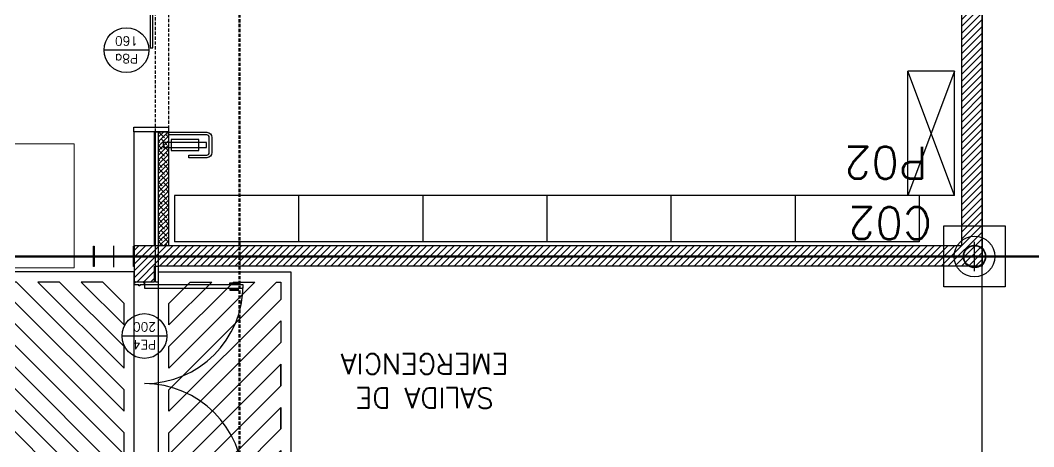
# Model space of a CAD drawing. Header units: millimetres. Extents: x 1478096 to 1808313, y 619971 to 762366.
# Drawn here: x 1639682 to 1649638, y 699960 to 704150 of the extents above; entities that cross this region are included whole.
import ezdxf
from ezdxf.enums import TextEntityAlignment as Align

# ---------------------------------------------------------------- set-up
doc = ezdxf.new("R2010")
doc.units = ezdxf.units.MM
doc.header["$LTSCALE"] = 10
doc.linetypes.add('CENTERX2', pattern=[4, 2.5, -0.5, 0.5, -0.5])
doc.linetypes.add('HIDDEN2', pattern=[4.7625, 3.175, -1.5875])
for name, color, linetype in [('0-superficies', 7, 'Continuous'), ('0_Estructura', 251, 'Continuous'), ('A-HATCH-BLOQUE', 241, 'Continuous'), ('A-HATCH-DURLOCK', 252, 'Continuous'), ('ARQ-SEÑALP', 253, 'Continuous'), ('COSTAN-CAM-EJES', 251, 'CENTERX2'), ('DC-ARQ-0 TEXTOS', 7, 'Continuous'), ('DC-ARQ-CARPINTERIAS', 7, 'Continuous'), ('DC-ARQ-CHAPA', 7, 'Continuous'), ('DC-ARQ-CORDON', 210, 'Continuous'), ('DC-ARQ-EQUIP. FIJO', 41, 'Continuous'), ('DC-ARQ-MURO BLOQUE', 181, 'Continuous'), ('DC-ARQ-MURO SUPERBOARD', 2, 'Continuous'), ('DC-ARQ-PAINEL DURLOCK RF', 40, 'Continuous'), ('TXT CARPINTERIAS', 2, 'Continuous')]:
    doc.layers.add(name, color=color, linetype=linetype)
doc.layers.add('BLOQUES', color=7, linetype='Continuous', lineweight=0)
doc.styles.add('ROMANS', font='romans')
doc.styles.add('Romans-100', font='romans')
doc.styles.get("Standard").update_dxf_attribs({"font": 'arial.ttf'})
pattern_1 = [(225, (3172020.15, 1376323.114), (33.6759605, -33.6759605), [])]

# ---------------------------------------------------------------- blocks, each defined once
blk = doc.blocks.new('SALIDA DE EMERGENCIA')
at = {"ltscale": 0.8}
for p, q in [((0.1896, 1.1997, 0), (1.2893, 0.1, 0)), ((0.4017, 1.1997, 0), (1.5014, 0.1, 0)), ((0.6139, 1.1997, 0), (1.7136, 0.1, 0)), ((0.826, 1.1997, 0), (1.9257, 0.1, 0)), ((1.0381, 1.1997, 0), (2.0961, 0.1418, 0)), ((1.2503, 1.1997, 0), (2.0961, 0.3539, 0)), ((1.4624, 1.1997, 0), (2.0961, 0.566, 0)), ((1.6745, 1.1997, 0), (2.0961, 0.7782, 0)), ((1.8867, 1.1997, 0), (2.0961, 0.9903, 0)), ((0.1, 1.0772, 0), (1.0772, 0.1, 0)), ((0.1, 0.865, 0), (0.1, 0.6529, 0)), ((0.1, 0.865, 0), (0.865, 0.1, 0)), ((0.1, 0.6529, 0), (0.6529, 0.1, 0)), ((0.6529, 0.1, 0), (0.865, 0.1, 0)), ((1.0772, 0.1, 0), (1.2893, 0.1, 0))]:
    blk.add_line(p, q, dxfattribs=at)
blk.add_lwpolyline([(0, 0), (0, 1.2997), (2.1961, 1.2997), (2.1961, 0)], close=True, dxfattribs=at)
for points in [[(0.1, 1.0772), (0.1, 1.1997), (0.1896, 1.1997)], [(0.4017, 1.1997), (0.6139, 1.1997)], [(0.826, 1.1997), (1.0381, 1.1997)], [(1.2503, 1.1997), (1.4624, 1.1997)], [(1.6745, 1.1997), (1.8867, 1.1997)], [(2.0961, 0.9903), (2.0961, 0.7782)], [(0.1, 0.6529), (0.1, 0.865)], [(2.0961, 0.566), (2.0961, 0.3539)], [(0.1, 0.4408), (0.4408, 0.1), (0.2287, 0.1), (0.1, 0.2287), (0.1, 0.4408)], [(0.865, 0.1), (0.6529, 0.1)], [(1.2893, 0.1), (1.0772, 0.1)], [(1.7136, 0.1), (1.5014, 0.1)], [(2.0961, 0.1418), (2.0961, 0.1), (1.9257, 0.1)]]:
    blk.add_lwpolyline(points, dxfattribs=at)
blk = doc.blocks.new('PUERTAS -200')
at = {"layer": 'DC-ARQ-CARPINTERIAS'}
for p, q in [((1530.206, 676.7135), (1530.206, 676.7233)), ((1530.2202, 676.7135), (1530.2202, 676.7233)), ((1530.206, 676.6816), (1530.206, 676.6718)), ((1530.2202, 676.6816), (1530.2202, 676.6718)), ((1530.206, 674.8054), (1530.206, 674.8152)), ((1530.2202, 674.8054), (1530.2202, 674.8152)), ((1530.206, 674.7735), (1530.206, 674.7637)), ((1530.2202, 674.7735), (1530.2202, 674.7637))]:
    blk.add_line(p, q, dxfattribs=at)
for points in [[(1531.1182, 676.7135), (1531.1182, 676.6816), (1530.1482, 676.6816), (1530.1482, 676.7135), (1531.1182, 676.7135)], [(1531.1182, 676.7435), (1531.1282, 676.7435), (1531.1282, 676.7335), (1531.1182, 676.7335), (1531.1182, 676.7135), (1531.1632, 676.7135), (1531.1632, 676.7035), (1531.1732, 676.7035), (1531.1732, 676.7135), (1531.2182, 676.7135), (1531.2182, 676.7335), (1531.2082, 676.7335), (1531.2082, 676.7435), (1531.2182, 676.7435)], [(1531.1182, 674.7735), (1531.1182, 674.8054), (1530.1482, 674.8054), (1530.1482, 674.7735), (1531.1182, 674.7735)], [(1531.1182, 674.7435), (1531.1282, 674.7435), (1531.1282, 674.7535), (1531.1182, 674.7535), (1531.1182, 674.7735), (1531.1632, 674.7735), (1531.1632, 674.7835), (1531.1732, 674.7835), (1531.1732, 674.7735), (1531.2182, 674.7735), (1531.2182, 674.7535), (1531.2082, 674.7535), (1531.2082, 674.7435), (1531.2182, 674.7435)]]:
    blk.add_lwpolyline(points, dxfattribs=at)
for points in [[(1530.1952, 676.7304), (1530.1952, 676.7268, 0.414214), (1530.1987, 676.7233), (1530.2767, 676.7233, 0.414214), (1530.2802, 676.7268), (1530.2802, 676.7304, 0.414214), (1530.2767, 676.7339), (1530.1987, 676.7339, 0.414214)], [(1530.1952, 676.6647), (1530.1952, 676.6683, -0.414214), (1530.1987, 676.6718), (1530.2767, 676.6718, -0.414214), (1530.2802, 676.6683), (1530.2802, 676.6647, -0.414214), (1530.2767, 676.6612), (1530.1987, 676.6612, -0.414214)], [(1530.1952, 674.8223), (1530.1952, 674.8187, 0.414214), (1530.1987, 674.8152), (1530.2767, 674.8152, 0.414214), (1530.2802, 674.8187), (1530.2802, 674.8223, 0.414214), (1530.2767, 674.8258), (1530.1987, 674.8258, 0.414214)], [(1530.1952, 674.7566), (1530.1952, 674.7602, -0.414214), (1530.1987, 674.7637), (1530.2767, 674.7637, -0.414214), (1530.2802, 674.7602), (1530.2802, 674.7566, -0.414214), (1530.2767, 674.7531), (1530.1987, 674.7531, -0.414214)]]:
    blk.add_lwpolyline(points, format="xyb", close=True, dxfattribs=at)
for centre, start, end in [((1531.1182, 676.7135), 180, 270), ((1531.1182, 674.7735), 90, 180)]:
    blk.add_arc(centre, 0.97, start, end, dxfattribs=at)
blk = doc.blocks.new('RE-PLANTABASE(XREF)$0$A$C28E1290D')
for p, q in [((1.2192, 0.4572), (0, 0.4572)), ((0, 0.4572), (0, 0)), ((1.2192, 0.4572), (1.2192, 0)), ((1.2192, 0), (0, 0))]:
    blk.add_line(p, q)
blk = doc.blocks.new('SIMB-CAR')
blk.add_line((-0.5, 0), (0.5, 0))
blk.add_circle((0, 0), 0.5)
at = {"style": 'ROMANS'}
for tag, p in [('TIPO', (0, 0.192)), ('NUMERO', (0, -0.205))]:
    blk.add_attdef(tag, text='', height=0.2, dxfattribs=at).set_placement(p, align=Align.MIDDLE)

msp = doc.modelspace()

# ---------------------------------------------------------------- hatches: boundary and pattern name
at = {"layer": '0_Estructura'}
h = msp.add_hatch(dxfattribs=at)
h.set_pattern_fill('ANSI31', color=256, scale=2, angle=-90, style=0)
h.set_pattern_definition([(315, (2711557.502, 6195469.155), (4.4901280605, 4.4901280605), [])])
h.paths.add_polyline_path([(1640401.816, 701729.27), (1640401.816, 701929.27), (1640408.116, 701929.27), (1640408.116, 701729.27)])
h.paths.add_polyline_path([(1640795.516, 701729.27), (1640795.516, 701929.27), (1640801.816, 701929.27), (1640801.816, 701729.27)])
h.paths.add_polyline_path([(1640408.116, 701826.87), (1640408.116, 701831.67), (1640795.516, 701831.67), (1640795.516, 701826.87)])
h = msp.add_hatch(dxfattribs=at)
h.set_pattern_fill('ANSI31', color=256, scale=2, angle=-180, style=0)
h.set_pattern_definition([(225, (3198511.524, 1238234.9616), (4.49012806, -4.49012806), [])])
h.paths.add_polyline_path([(1648946.454, 701829.268, 1), (1649166.454, 701829.268, 1)])
h.paths.add_polyline_path([(1648951.254, 701829.268, 1), (1649161.654, 701829.268, 1)], flags=16)
at = {"layer": 'A-HATCH-BLOQUE'}
h = msp.add_hatch(dxfattribs=at)
h.set_pattern_fill('ANSI31', color=256, scale=15, angle=180)
h.set_pattern_definition(pattern_1)
h.paths.add_polyline_path([(1641041.817, 701732.264), (1649131.484, 701732.256), (1649131.486, 703631.636), (1649131.486, 704581.636), (1648931.486, 704581.636), (1648931.485, 701932.258), (1641041.817, 701932.258)])
h = msp.add_hatch(dxfattribs=at)
h.set_pattern_fill('ANSI31', color=256, scale=15, angle=180)
h.set_pattern_definition(pattern_1)
h.paths.add_polyline_path([(1641011.817, 701732.264), (1641041.817, 701732.264), (1641041.817, 701932.258), (1641011.817, 701932.258)])
h.paths.add_polyline_path([(1640801.937, 701579.613), (1641001.817, 701579.613), (1641001.817, 701732.264), (1641011.817, 701732.264), (1641011.817, 701932.258), (1640801.937, 701932.257), (1640801.937, 701932.257)])
at = {"layer": 'A-HATCH-DURLOCK'}
h = msp.add_hatch(dxfattribs=at)
h.set_pattern_fill('ANSI38', color=256, scale=10, angle=180)
h.set_pattern_definition([(225, (3172020.15, 1376323.114), (22.4506403, -22.4506403), []), (315, (3172020.15, 1376323.114), (67.3519209, -22.4506403), [79.375, -47.625])])
h.paths.add_polyline_path([(1641041.817, 701932.258), (1641041.873, 701932.258), (1641141.814, 701932.258), (1641141.814, 703053.603), (1641041.817, 703053.603)])

# ---------------------------------------------------------------- linework, layer by layer
at = {"layer": '0-superficies'}
msp.add_lwpolyline([(1524855.031, 647228.149), (1641041.817, 647228.17), (1641041.817, 674744.562), (1649131.454, 674744.878), (1649131.448, 735136.985), (1641041.817, 735136.983), (1641041.817, 738426.962), (1522042.066, 738427.02)], dxfattribs=at)
at = {"layer": '0_Estructura'}
for p, q in [((1640601.816, 701724.759), (1640601.816, 701933.78)), ((1649056.454, 701685.577), (1649056.454, 701972.959)), ((1640901.816, 701829.27), (1640301.816, 701829.27)), ((1648912.763, 701829.268), (1649200.144, 701829.268))]:
    msp.add_line(p, q, dxfattribs=at)
for points in [[(1649356.453, 701529.265), (1648756.453, 701529.265), (1648756.453, 702129.265), (1649356.453, 702129.265)], [(1640401.816, 701729.27), (1640401.816, 701929.27), (1640408.116, 701929.27), (1640408.116, 701729.27)], [(1640795.516, 701729.27), (1640795.516, 701929.27), (1640801.816, 701929.27), (1640801.816, 701729.27)], [(1640408.116, 701826.87), (1640408.116, 701831.67), (1640795.516, 701831.67), (1640795.516, 701826.87)]]:
    msp.add_lwpolyline(points, close=True, dxfattribs=at)
for centre, radius in [((1649056.453, 701829.265), 200), ((1649056.454, 701829.268), 110), ((1649056.454, 701829.268), 105.2)]:
    msp.add_circle(centre, radius, dxfattribs=at)
at = {"layer": 'BLOQUES', "color": 250}
msp.add_lwpolyline([(1639298.646, 701716.698), (1639298.646, 702935.56), (1640213.046, 702935.56), (1640213.046, 701716.698)], close=True, dxfattribs=at)
at = {"layer": 'COSTAN-CAM-EJES', "const_width": 25}
msp.add_lwpolyline([(1478108.728, 701829.267), (1676824.92, 701829.267)], dxfattribs=at)
at = {"layer": 'DC-ARQ-CARPINTERIAS'}
for p, q in [((1641165.214, 702979.407), (1641165.214, 702869.407)), ((1641435.214, 702979.407), (1641165.214, 702979.407)), ((1641435.214, 702869.407), (1641435.214, 702979.407)), ((1641510.214, 702949.407), (1641090.214, 702949.407)), ((1641090.214, 702899.407), (1641090.214, 702949.407)), ((1641090.214, 702899.407), (1641510.214, 702899.407)), ((1641510.214, 702899.407), (1641510.214, 702949.407)), ((1641165.214, 702869.407), (1641435.214, 702869.407))]:
    msp.add_line(p, q, dxfattribs=at)
for points in [[(1640983.015, 705528.603), (1640958.015, 705528.603), (1640958.015, 703878.603), (1640983.015, 703878.603)], [(1641139.472, 703053.603), (1640798.878, 703053.603), (1640798.878, 703098.124), (1641139.472, 703098.124)]]:
    msp.add_lwpolyline(points, close=True, dxfattribs=at)
at = {"layer": 'DC-ARQ-CARPINTERIAS', "linetype": 'HIDDEN2'}
msp.add_lwpolyline([(1641139.472, 703053.603), (1641011.817, 703053.603), (1641011.817, 704639.881), (1641139.472, 704639.881)], close=True, dxfattribs=at)
at = {"layer": 'DC-ARQ-CARPINTERIAS'}
msp.add_lwpolyline([(1641339.472, 702824.407), (1641514.472, 702824.407, 0.41421356), (1641539.472, 702849.407), (1641539.472, 702999.407, 0.41421356), (1641514.472, 703024.407), (1641139.472, 703024.407), (1641139.472, 703049.407), (1641514.472, 703049.407, -0.41421356), (1641564.472, 702999.407), (1641564.472, 702849.407, -0.41421356), (1641514.472, 702799.407), (1641339.472, 702799.407)], format="xyb", close=True, dxfattribs=at)
at = {"layer": 'DC-ARQ-CHAPA'}
for p, q in [((1641011.817, 701579.592), (1641011.817, 703053.603)), ((1641011.817, 703053.603), (1641041.817, 703053.603)), ((1641041.817, 701579.592), (1641041.817, 703053.603)), ((1641011.817, 701579.592), (1641041.817, 701579.592))]:
    msp.add_line(p, q, dxfattribs=at)
at = {"layer": 'DC-ARQ-CORDON'}
for p, q in [((1641001.817, 703053.603), (1640801.932, 703053.602)), ((1640801.937, 701932.257), (1640801.932, 703053.602)), ((1641001.817, 701932.258), (1641001.817, 703053.603)), ((1640801.937, 701579.613), (1641001.817, 701579.613))]:
    msp.add_line(p, q, dxfattribs=at)
at = {"layer": 'DC-ARQ-EQUIP. FIJO'}
for p, q in [((1648860.008, 702429.556), (1648402.808, 703648.756)), ((1648860.008, 703648.756), (1648402.808, 702429.556))]:
    msp.add_line(p, q, dxfattribs=at)
at = {"layer": 'DC-ARQ-MURO BLOQUE'}
for p, q in [((1648931.485, 701932.258), (1648931.486, 704581.636)), ((1649131.486, 704581.636), (1649131.485, 701732.256)), ((1649131.486, 703631.636), (1649131.484, 701732.256)), ((1641041.873, 701932.258), (1640801.936, 701932.257)), ((1640801.936, 701932.257), (1640801.937, 701579.613)), ((1648931.485, 701932.258), (1641041.873, 701932.258)), ((1641001.817, 701579.613), (1641001.817, 701732.264)), ((1641001.817, 701732.264), (1641041.785, 701732.264)), ((1649131.484, 701732.256), (1641041.785, 701732.264)), ((1640801.937, 701579.613), (1641001.817, 701579.613))]:
    msp.add_line(p, q, dxfattribs=at)
at = {"layer": 'DC-ARQ-MURO SUPERBOARD', "linetype": 'HIDDEN2'}
for p, q in [((1641831.816, 674744.562), (1641831.809, 735136.985)), ((1641841.816, 674744.562), (1641841.809, 735136.985))]:
    msp.add_line(p, q, dxfattribs=at)
at = {"layer": 'DC-ARQ-PAINEL DURLOCK RF'}
for p, q in [((1641041.814, 701932.258), (1641041.814, 703053.603)), ((1641041.814, 703053.603), (1641141.814, 703053.603)), ((1641141.814, 701932.258), (1641141.814, 703053.603)), ((1641141.814, 701932.258), (1641041.873, 701932.258))]:
    msp.add_line(p, q, dxfattribs=at)

# ---------------------------------------------------------------- block references
at = {"layer": 'ARQ-SEÑALP', "yscale": 1000, "zscale": 1000}
for p, xscale, rotation in [((1639502.107, 699481.575), -1000, 270), ((1642341.527, 699481.575), 1000, 90)]:
    msp.add_blockref('SALIDA DE EMERGENCIA', p, dxfattribs=dict(at, xscale=xscale, rotation=rotation))
at = {"layer": 'DC-ARQ-EQUIP. FIJO', "extrusion": (3.77188e-14, -7.60713e-14, -1), "xscale": -1000, "yscale": 1000, "zscale": -1000, "rotation": 90}
msp.add_blockref('RE-PLANTABASE(XREF)$0$A$C28E1290D', (-1648402.808, 703648.756, 0), dxfattribs=at)
at = {"layer": 'DC-ARQ-EQUIP. FIJO', "extrusion": (3.77188e-14, -7.60713e-14, -1), "xscale": -1000, "yscale": 1000, "zscale": -1000}
for p in [(-1641197.94, 701972.355, 0), (-1642417.14, 701972.355, 0), (-1643636.34, 701972.355, 0), (-1644855.54, 701972.355, 0), (-1646074.74, 701972.355, 0)]:
    msp.add_blockref('RE-PLANTABASE(XREF)$0$A$C28E1290D', p, dxfattribs=at)
at = {"layer": 'DC-ARQ-EQUIP. FIJO', "extrusion": (3.77201e-14, -7.60706e-14, -1), "xscale": -1000, "yscale": 1000, "zscale": -1000, "rotation": 359.9990272810846}
msp.add_blockref('RE-PLANTABASE(XREF)$0$A$C28E1290D', (-1647293.947, 701972.345, 0), dxfattribs=at)
at = {"layer": 'DC-ARQ-MURO SUPERBOARD', "xscale": 1000, "yscale": 1000, "zscale": 1000, "rotation": 180}
msp.add_blockref('PUERTAS -200', (3172020.149, 1376323.114), dxfattribs=at)
at = {"layer": 'TXT CARPINTERIAS', "xscale": 440.0000000000546, "yscale": 440.0000000000546, "zscale": 440.0000000000546, "rotation": 180}
for p, values in [((1640725.604, 703856.416), {'NUMERO': '160', 'TIPO': 'P8a'}), ((1640901.937, 701047.279, 0.035), {'NUMERO': '200', 'TIPO': 'PE4'})]:
    msp.add_blockref('SIMB-CAR', p, dxfattribs=at).add_auto_attribs(values)

# ---------------------------------------------------------------- texts
at = {"layer": '0_Estructura', "char_height": 350, "attachment_point": 1, "rotation": 180.0000013, "style": 'Romans-100'}
for s, insert in [('{\\H0.9x;P02}', (1648597.45, 702592.526, 0.08)), ('{\\H0.9x;C02}', (1648636.644, 701998.718, 0.079))]:
    msp.add_mtext(s, dxfattribs=dict(at, insert=insert))
at = {"layer": 'DC-ARQ-0 TEXTOS', "insert": (1643656.338, 700606.564), "char_height": 200, "width": 3964.44731, "attachment_point": 5, "rotation": 180}
msp.add_mtext('{\\Fromans|c0;SALIDA DE \\PEMERGENCIA}', dxfattribs=at)

doc.saveas('drawing.dxf')
